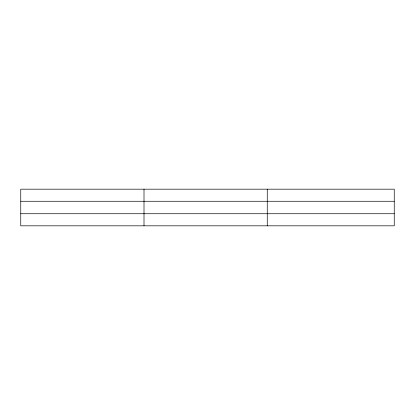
<?xml version="1.0" encoding="UTF-8"?>
<svg xmlns="http://www.w3.org/2000/svg" width="415" height="415" viewBox="0 0 415 415"><rect width="100%" height="100%" fill="white"/><g stroke="black" fill="none" stroke-linecap="round" stroke-linejoin="round"><path stroke-width="0.62" d="M144.005 189.178L144.005 225.822M267.26 189.178L267.26 225.822M394.25 201.27L394.25 189.178L20.75 189.178L20.75 225.822L394.25 225.822L394.25 201.27L20.75 201.27M20.75 213.73L394.25 213.73"/></g></svg>
